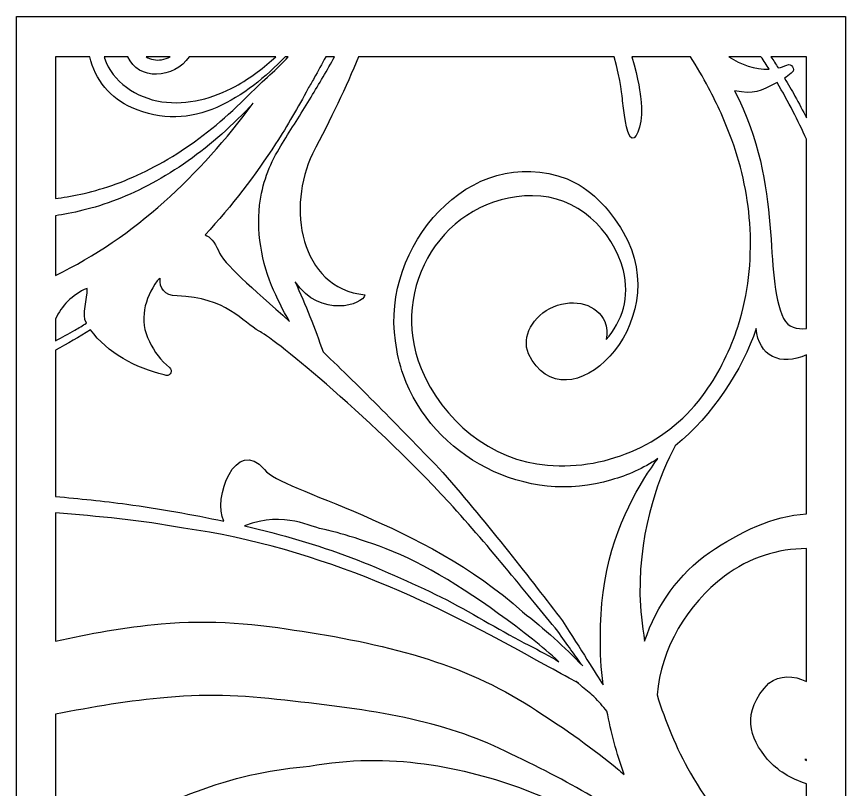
# Model space of a CAD drawing. Header units: centimetres. Extents: x 8.1 to 13.4, y -9 to 9.
# Drawn here: x 8.12 to 13.42, y 4.06 to 9 of the extents above; entities that cross this region are included whole.
import ezdxf

# ---------------------------------------------------------------- set-up
doc = ezdxf.new("R2010")
doc.units = ezdxf.units.CM
doc.header["$MEASUREMENT"] = 0
doc.layers.add('layer 1', color=7, linetype='Continuous')

msp = doc.modelspace()

# ---------------------------------------------------------------- linework, layer by layer
at = {"layer": 'layer 1', "color": 250, "lineweight": 30}
for points, knots in [([(13.41766, 9.00069), (13.41766, 9.00069), (8.11955, 9.00069), (8.11955, 9.00069), (8.11955, 9.00069), (8.11955, 9.00069), (8.11955, -9.00021), (8.11955, -9.00021), (8.11955, -9.00021), (8.11955, -9.00021), (13.41766, -9.00021), (13.41766, -9.00021), (13.41766, -9.00021), (13.41766, -9.00021), (13.41766, 9.00069), (13.41766, 9.00069)], [0, 0, 0, 0, 0.2, 0.2, 0.2, 0.2, 0.4, 0.4, 0.4, 0.4, 0.6, 0.6, 0.6, 0.6, 1, 1, 1, 1]), ([(8.36828, 7.83786), (8.36828, 7.83786), (8.36828, 8.74425), (8.36828, 8.74425), (8.36828, 8.74425), (8.36828, 8.74425), (8.58796, 8.74425), (8.58796, 8.74425), (8.58796, 8.74425), (8.61823, 8.59698), (8.72429, 8.47576), (8.85373, 8.41927), (8.85373, 8.41927), (9.24211, 8.24268), (9.59073, 8.48887), (9.83636, 8.74425), (9.83636, 8.74425), (9.83636, 8.74425), (9.85658, 8.74425), (9.85658, 8.74425), (9.85658, 8.74425), (9.78253, 8.66175), (9.70007, 8.59726), (9.60399, 8.49994), (9.60399, 8.49994), (9.4703, 8.36404), (9.32267, 8.24069), (9.17189, 8.14236), (9.17189, 8.14236), (9.02126, 8.04318), (8.86789, 7.96994), (8.72909, 7.92171), (8.72909, 7.92171), (8.58564, 7.87162), (8.46029, 7.84861), (8.36828, 7.83786)], [0, 0, 0, 0, 0.1, 0.1, 0.1, 0.1, 0.2, 0.2, 0.2, 0.2, 0.3, 0.3, 0.3, 0.3, 0.4, 0.4, 0.4, 0.4, 0.5, 0.5, 0.5, 0.5, 0.6, 0.6, 0.6, 0.6, 0.7, 0.7, 0.7, 0.7, 0.8, 0.8, 0.8, 0.8, 1, 1, 1, 1]), ([(8.67924, 8.74425), (8.67924, 8.74425), (8.83176, 8.74425), (8.83176, 8.74425), (8.83176, 8.74425), (8.89147, 8.58885), (9.12863, 8.60122), (9.22286, 8.74425), (9.22286, 8.74425), (9.22286, 8.74425), (9.77648, 8.74425), (9.77648, 8.74425), (9.77648, 8.74425), (9.7033, 8.67645), (9.61703, 8.60915), (9.51656, 8.55471), (9.51656, 8.55471), (9.38011, 8.48033), (9.21168, 8.43137), (9.04727, 8.45651), (9.04727, 8.45651), (8.88609, 8.48014), (8.72883, 8.58547), (8.68232, 8.73385), (8.68232, 8.73385), (8.68123, 8.73731), (8.68021, 8.74076), (8.67924, 8.74425)], [0, 0, 0, 0, 0.125, 0.125, 0.125, 0.125, 0.25, 0.25, 0.25, 0.25, 0.375, 0.375, 0.375, 0.375, 0.5, 0.5, 0.5, 0.5, 0.625, 0.625, 0.625, 0.625, 0.75, 0.75, 0.75, 0.75, 1, 1, 1, 1]), ([(8.94699, 8.74425), (8.94699, 8.74425), (9.10183, 8.74425), (9.10183, 8.74425), (9.10183, 8.74425), (9.08496, 8.73456), (9.06577, 8.72752), (9.04498, 8.72459), (9.04498, 8.72459), (9.01229, 8.71965), (8.97514, 8.7253), (8.94699, 8.74425)], [0, 0, 0, 0, 0.25, 0.25, 0.25, 0.25, 0.5, 0.5, 0.5, 0.5, 1, 1, 1, 1]), ([(10.09573, 8.74425), (10.09573, 8.74425), (10.1527, 8.74425), (10.1527, 8.74425), (10.1527, 8.74425), (10.10496, 8.65718), (10.05411, 8.57124), (10.00162, 8.4856), (10.00162, 8.4856), (9.94548, 8.39371), (9.88785, 8.3019), (9.83047, 8.20872), (9.83047, 8.20872), (9.80339, 8.1646), (9.76962, 8.11084), (9.74415, 8.05273), (9.74415, 8.05273), (9.71834, 7.9952), (9.69814, 7.93437), (9.68554, 7.87076), (9.68554, 7.87076), (9.64412, 7.67275), (9.6764, 7.46274), (9.75007, 7.28157), (9.75007, 7.28157), (9.78306, 7.20076), (9.82121, 7.12454), (9.86503, 7.05172), (9.86503, 7.05172), (9.62363, 7.2686), (9.43961, 7.42191), (9.40931, 7.50459), (9.40931, 7.50459), (9.38693, 7.56096), (9.35715, 7.59218), (9.32419, 7.60492), (9.32419, 7.60492), (9.49673, 7.79004), (9.64766, 7.98838), (9.77531, 8.18682), (9.77531, 8.18682), (9.85179, 8.30505), (9.92028, 8.42293), (9.98143, 8.53838), (9.98143, 8.53838), (9.99491, 8.56145), (10.00834, 8.58472), (10.02156, 8.6082), (10.02156, 8.6082), (10.04661, 8.65277), (10.0714, 8.69815), (10.09573, 8.74425)], [0, 0, 0, 0, 0.0714286, 0.0714286, 0.0714286, 0.0714286, 0.1428571, 0.1428571, 0.1428571, 0.1428571, 0.2142857, 0.2142857, 0.2142857, 0.2142857, 0.2857143, 0.2857143, 0.2857143, 0.2857143, 0.3571429, 0.3571429, 0.3571429, 0.3571429, 0.4285714, 0.4285714, 0.4285714, 0.4285714, 0.5, 0.5, 0.5, 0.5, 0.5714286, 0.5714286, 0.5714286, 0.5714286, 0.6428571, 0.6428571, 0.6428571, 0.6428571, 0.7142857, 0.7142857, 0.7142857, 0.7142857, 0.7857143, 0.7857143, 0.7857143, 0.7857143, 0.8571429, 0.8571429, 0.8571429, 0.8571429, 1, 1, 1, 1]), ([(10.3057, 8.74425), (10.3057, 8.74425), (11.93928, 8.74425), (11.93928, 8.74425), (11.93928, 8.74425), (11.98326, 8.59049), (11.99072, 8.48333), (11.99376, 8.46225), (11.99376, 8.46225), (12.00929, 8.33257), (12.02408, 8.22779), (12.05511, 8.22245), (12.05511, 8.22245), (12.08802, 8.2168), (12.12713, 8.33357), (12.10998, 8.47526), (12.10998, 8.47526), (12.10708, 8.49674), (12.09643, 8.59888), (12.05247, 8.74425), (12.05247, 8.74425), (12.05247, 8.74425), (12.42644, 8.74425), (12.42644, 8.74425), (12.42644, 8.74425), (12.46775, 8.67982), (12.50653, 8.61357), (12.54262, 8.54543), (12.54262, 8.54543), (12.59937, 8.43942), (12.64907, 8.32831), (12.69141, 8.21278), (12.69141, 8.21278), (12.75829, 8.02996), (12.79829, 7.83646), (12.80825, 7.64261), (12.80825, 7.64261), (12.81886, 7.43522), (12.7954, 7.22694), (12.73343, 7.0293), (12.73343, 7.0293), (12.73231, 7.02712), (12.7315, 7.0243), (12.73116, 7.02206), (12.73116, 7.02206), (12.68363, 6.87329), (12.61462, 6.73087), (12.52208, 6.59977), (12.52208, 6.59977), (12.29442, 6.2775), (11.90519, 6.09995), (11.51351, 6.1322), (11.51351, 6.1322), (11.14832, 6.16246), (10.84129, 6.42003), (10.70556, 6.75113), (10.70556, 6.75113), (10.49427, 7.26612), (10.8505, 7.85447), (11.41843, 7.85559), (11.41843, 7.85559), (11.69981, 7.85559), (11.93121, 7.6398), (11.99823, 7.37713), (11.99823, 7.37713), (12.04107, 7.2094), (11.99185, 7.04998), (11.88762, 6.93641), (11.88762, 6.93641), (11.89679, 6.97452), (11.89456, 7.01418), (11.87882, 7.05099), (11.87882, 7.05099), (11.83323, 7.1598), (11.68693, 7.20223), (11.55219, 7.14517), (11.55219, 7.14517), (11.41787, 7.08894), (11.34603, 6.95445), (11.39178, 6.84524), (11.39178, 6.84524), (11.62664, 6.35616), (12.34319, 7.03213), (11.99695, 7.62314), (11.99695, 7.62314), (11.90738, 7.77605), (11.77864, 7.90889), (11.63842, 7.96257), (11.63842, 7.96257), (11.01229, 8.20183), (10.44971, 7.51934), (10.54125, 6.92811), (10.54125, 6.92811), (10.54998, 6.85135), (10.56719, 6.77813), (10.59177, 6.70905), (10.59177, 6.70905), (10.77704, 6.18859), (11.37982, 5.86907), (11.92289, 6.03939), (11.92289, 6.03939), (12.02601, 6.06654), (12.12523, 6.11343), (12.21833, 6.17451), (12.21833, 6.17451), (12.21225, 6.16631), (12.20604, 6.15787), (12.19975, 6.14919), (12.19975, 6.14919), (12.08109, 5.98188), (11.92004, 5.70698), (11.86854, 5.31866), (11.86854, 5.31866), (11.84719, 5.13796), (11.84366, 4.93904), (11.8682, 4.72867), (11.8682, 4.72867), (11.82113, 4.80221), (11.72863, 4.95117), (11.60872, 5.13799), (11.60872, 5.13799), (11.40951, 5.39692), (11.14118, 5.74526), (10.845, 6.08644), (10.845, 6.08644), (10.58637, 6.35406), (10.31927, 6.62999), (10.07838, 6.85675), (10.07838, 6.85675), (10.02758, 7.00707), (9.96566, 7.15913), (9.89998, 7.30443), (9.89998, 7.30443), (10.06396, 7.06816), (10.33501, 7.15759), (10.3457, 7.22162), (10.3457, 7.22162), (9.92515, 7.26602), (9.84871, 7.78914), (10.01135, 8.12305), (10.01135, 8.12305), (10.12908, 8.34875), (10.22556, 8.54968), (10.3057, 8.74425)], [0, 0, 0, 0, 0.027027, 0.027027, 0.027027, 0.027027, 0.0540541, 0.0540541, 0.0540541, 0.0540541, 0.0810811, 0.0810811, 0.0810811, 0.0810811, 0.1081081, 0.1081081, 0.1081081, 0.1081081, 0.1351351, 0.1351351, 0.1351351, 0.1351351, 0.1621622, 0.1621622, 0.1621622, 0.1621622, 0.1891892, 0.1891892, 0.1891892, 0.1891892, 0.2162162, 0.2162162, 0.2162162, 0.2162162, 0.2432432, 0.2432432, 0.2432432, 0.2432432, 0.2702703, 0.2702703, 0.2702703, 0.2702703, 0.2972973, 0.2972973, 0.2972973, 0.2972973, 0.3243243, 0.3243243, 0.3243243, 0.3243243, 0.3513514, 0.3513514, 0.3513514, 0.3513514, 0.3783784, 0.3783784, 0.3783784, 0.3783784, 0.4054054, 0.4054054, 0.4054054, 0.4054054, 0.4324324, 0.4324324, 0.4324324, 0.4324324, 0.4594595, 0.4594595, 0.4594595, 0.4594595, 0.4864865, 0.4864865, 0.4864865, 0.4864865, 0.5135135, 0.5135135, 0.5135135, 0.5135135, 0.5405405, 0.5405405, 0.5405405, 0.5405405, 0.5675676, 0.5675676, 0.5675676, 0.5675676, 0.5945946, 0.5945946, 0.5945946, 0.5945946, 0.6216216, 0.6216216, 0.6216216, 0.6216216, 0.6486486, 0.6486486, 0.6486486, 0.6486486, 0.6756757, 0.6756757, 0.6756757, 0.6756757, 0.7027027, 0.7027027, 0.7027027, 0.7027027, 0.7297297, 0.7297297, 0.7297297, 0.7297297, 0.7567568, 0.7567568, 0.7567568, 0.7567568, 0.7837838, 0.7837838, 0.7837838, 0.7837838, 0.8108108, 0.8108108, 0.8108108, 0.8108108, 0.8378378, 0.8378378, 0.8378378, 0.8378378, 0.8648649, 0.8648649, 0.8648649, 0.8648649, 0.8918919, 0.8918919, 0.8918919, 0.8918919, 0.9189189, 0.9189189, 0.9189189, 0.9189189, 0.9459459, 0.9459459, 0.9459459, 0.9459459, 1, 1, 1, 1]), ([(12.67138, 8.74425), (12.67138, 8.74425), (12.87784, 8.74425), (12.87784, 8.74425), (12.87784, 8.74425), (12.89559, 8.71765), (12.91285, 8.69097), (12.92966, 8.66427), (12.92966, 8.66427), (12.83909, 8.66024), (12.74961, 8.69365), (12.67138, 8.74425)], [0, 0, 0, 0, 0.25, 0.25, 0.25, 0.25, 0.5, 0.5, 0.5, 0.5, 1, 1, 1, 1]), ([(12.94118, 8.74425), (12.94118, 8.74425), (13.16892, 8.74425), (13.16892, 8.74425), (13.16892, 8.74425), (13.16892, 8.74425), (13.16892, 8.35313), (13.16892, 8.35313), (13.16892, 8.35313), (13.14551, 8.39945), (13.12098, 8.44568), (13.09527, 8.49168), (13.09527, 8.49168), (13.0738, 8.53033), (13.05139, 8.56883), (13.02826, 8.60689), (13.02826, 8.60689), (13.04254, 8.61665), (13.05661, 8.62725), (13.06991, 8.63861), (13.06991, 8.63861), (13.07168, 8.64036), (13.07367, 8.64199), (13.07573, 8.64383), (13.07573, 8.64383), (13.10043, 8.66593), (13.07265, 8.70354), (13.04378, 8.69083), (13.04378, 8.69083), (13.02515, 8.68267), (13.00666, 8.6766), (12.98814, 8.67222), (12.98814, 8.67222), (12.97278, 8.69635), (12.95714, 8.72037), (12.94118, 8.74425)], [0, 0, 0, 0, 0.1, 0.1, 0.1, 0.1, 0.2, 0.2, 0.2, 0.2, 0.3, 0.3, 0.3, 0.3, 0.4, 0.4, 0.4, 0.4, 0.5, 0.5, 0.5, 0.5, 0.6, 0.6, 0.6, 0.6, 0.7, 0.7, 0.7, 0.7, 0.8, 0.8, 0.8, 0.8, 1, 1, 1, 1]), ([(13.16892, 8.21688), (13.16892, 8.21688), (13.16892, 7.00747), (13.16892, 7.00747), (13.16892, 7.00747), (13.10553, 6.99899), (13.05096, 7.01271), (13.02269, 7.07021), (13.02269, 7.07021), (12.88615, 7.34799), (13.02958, 7.90964), (12.70945, 8.52573), (12.70945, 8.52573), (12.8346, 8.50143), (12.86953, 8.5214), (12.98121, 8.57905), (12.98121, 8.57905), (13.05347, 8.45658), (13.11566, 8.33463), (13.16892, 8.21688)], [0, 0, 0, 0, 0.1666667, 0.1666667, 0.1666667, 0.1666667, 0.3333333, 0.3333333, 0.3333333, 0.3333333, 0.5, 0.5, 0.5, 0.5, 0.6666667, 0.6666667, 0.6666667, 0.6666667, 1, 1, 1, 1]), ([(8.36828, 7.34592), (8.36828, 7.34592), (8.36828, 7.72768), (8.36828, 7.72768), (8.36828, 7.72768), (8.46761, 7.74163), (8.60599, 7.77058), (8.7626, 7.83165), (8.7626, 7.83165), (8.9066, 7.88748), (9.06378, 7.97011), (9.21569, 8.07803), (9.21569, 8.07803), (9.36313, 8.18209), (9.50498, 8.30916), (9.63282, 8.44736), (9.63282, 8.44736), (9.29105, 7.98683), (8.87417, 7.59057), (8.36828, 7.34592)], [0, 0, 0, 0, 0.1666667, 0.1666667, 0.1666667, 0.1666667, 0.3333333, 0.3333333, 0.3333333, 0.3333333, 0.5, 0.5, 0.5, 0.5, 0.6666667, 0.6666667, 0.6666667, 0.6666667, 1, 1, 1, 1]), ([(8.36828, 5.93265), (8.36828, 5.93265), (8.36828, 6.86863), (8.36828, 6.86863), (8.36828, 6.86863), (8.44402, 6.9091), (8.5189, 6.95247), (8.59229, 6.99871), (8.59229, 6.99871), (8.69774, 6.84994), (8.88407, 6.75373), (9.06262, 6.71058), (9.06262, 6.71058), (9.06713, 6.70919), (9.07171, 6.70826), (9.07643, 6.70712), (9.07643, 6.70712), (9.10486, 6.70087), (9.11826, 6.74025), (9.09731, 6.75663), (9.09731, 6.75663), (9.04237, 6.80004), (8.99917, 6.86015), (8.96829, 6.92256), (8.96829, 6.92256), (8.89902, 7.06313), (8.93902, 7.19599), (9.01745, 7.31108), (9.01745, 7.31108), (9.02405, 7.31669), (9.03061, 7.32233), (9.03712, 7.328), (9.03712, 7.328), (9.03225, 7.26524), (9.06156, 7.2165), (9.14623, 7.21476), (9.14623, 7.21476), (9.4571, 7.20782), (9.56928, 7.04518), (9.67104, 6.9888), (9.67104, 6.9888), (9.72756, 6.96942), (10.35385, 6.46915), (10.88425, 5.89366), (10.88425, 5.89366), (11.15264, 5.60117), (11.3922, 5.29531), (11.5794, 5.07118), (11.5794, 5.07118), (11.63764, 4.98757), (11.69157, 4.91177), (11.73822, 4.8495), (11.73822, 4.8495), (11.62374, 4.96923), (11.49488, 5.08759), (11.35355, 5.19474), (11.35355, 5.19474), (10.72042, 5.77244), (9.81212, 5.96215), (9.70519, 6.1047), (9.70519, 6.1047), (9.52115, 6.32355), (9.37007, 5.91409), (9.44431, 5.77469), (9.44431, 5.77469), (9.24124, 5.8182), (9.03321, 5.85399), (8.82427, 5.88359), (8.82427, 5.88359), (8.67294, 5.90282), (8.52064, 5.91933), (8.36828, 5.93265)], [0, 0, 0, 0, 0.0526316, 0.0526316, 0.0526316, 0.0526316, 0.1052632, 0.1052632, 0.1052632, 0.1052632, 0.1578947, 0.1578947, 0.1578947, 0.1578947, 0.2105263, 0.2105263, 0.2105263, 0.2105263, 0.2631579, 0.2631579, 0.2631579, 0.2631579, 0.3157895, 0.3157895, 0.3157895, 0.3157895, 0.3684211, 0.3684211, 0.3684211, 0.3684211, 0.4210526, 0.4210526, 0.4210526, 0.4210526, 0.4736842, 0.4736842, 0.4736842, 0.4736842, 0.5263158, 0.5263158, 0.5263158, 0.5263158, 0.5789474, 0.5789474, 0.5789474, 0.5789474, 0.6315789, 0.6315789, 0.6315789, 0.6315789, 0.6842105, 0.6842105, 0.6842105, 0.6842105, 0.7368421, 0.7368421, 0.7368421, 0.7368421, 0.7894737, 0.7894737, 0.7894737, 0.7894737, 0.8421053, 0.8421053, 0.8421053, 0.8421053, 0.8947368, 0.8947368, 0.8947368, 0.8947368, 1, 1, 1, 1]), ([(8.36828, 6.9271), (8.36828, 6.9271), (8.36828, 7.06891), (8.36828, 7.06891), (8.36828, 7.06891), (8.40711, 7.14888), (8.47314, 7.22277), (8.57007, 7.2631), (8.57007, 7.2631), (8.5751, 7.19108), (8.53289, 7.09789), (8.56587, 7.04014), (8.56587, 7.04014), (8.54159, 7.02512), (8.51706, 7.01059), (8.4928, 6.99648), (8.4928, 6.99648), (8.45144, 6.97228), (8.40986, 6.94916), (8.36828, 6.9271)], [0, 0, 0, 0, 0.1666667, 0.1666667, 0.1666667, 0.1666667, 0.3333333, 0.3333333, 0.3333333, 0.3333333, 0.5, 0.5, 0.5, 0.5, 0.6666667, 0.6666667, 0.6666667, 0.6666667, 1, 1, 1, 1]), ([(13.16892, 6.83787), (13.16892, 6.83787), (13.16892, 5.822), (13.16892, 5.822), (13.16892, 5.822), (12.95155, 5.80679), (12.74313, 5.70677), (12.54985, 5.57481), (12.54985, 5.57481), (12.35262, 5.44015), (12.21133, 5.23639), (12.13435, 5.00735), (12.13435, 5.00735), (12.11741, 5.11123), (12.10748, 5.21142), (12.10376, 5.30535), (12.10376, 5.30535), (12.10054, 5.75735), (12.23873, 6.0832), (12.32882, 6.25579), (12.32882, 6.25579), (12.56973, 6.45277), (12.75779, 6.74031), (12.84723, 7.00579), (12.84723, 7.00579), (12.86177, 6.8314), (13.00315, 6.76137), (13.16892, 6.83787)], [0, 0, 0, 0, 0.125, 0.125, 0.125, 0.125, 0.25, 0.25, 0.25, 0.25, 0.375, 0.375, 0.375, 0.375, 0.5, 0.5, 0.5, 0.5, 0.625, 0.625, 0.625, 0.625, 0.75, 0.75, 0.75, 0.75, 1, 1, 1, 1]), ([(9.57578, 5.74524), (9.84494, 5.84272), (9.99146, 5.7344), (10.0975, 5.71924), (10.0975, 5.71924), (10.12389, 5.71311), (10.31888, 5.66789), (10.57635, 5.56023), (10.57635, 5.56023), (10.81486, 5.45441), (11.13683, 5.24116), (11.41689, 5.02063), (11.41689, 5.02063), (11.4751, 4.97458), (11.53188, 4.926), (11.58663, 4.87602), (11.58663, 4.87602), (11.52694, 4.91201), (11.46255, 4.94722), (11.39354, 4.98146), (11.39354, 4.98146), (11.23178, 5.06726), (11.05111, 5.17219), (10.87066, 5.27226), (10.87066, 5.27226), (10.6783, 5.3644), (10.47392, 5.45943), (10.2563, 5.54256), (10.2563, 5.54256), (10.04205, 5.62305), (9.81299, 5.68977), (9.57578, 5.74524)], [0, 0, 0, 0, 0.1111111, 0.1111111, 0.1111111, 0.1111111, 0.2222222, 0.2222222, 0.2222222, 0.2222222, 0.3333333, 0.3333333, 0.3333333, 0.3333333, 0.4444444, 0.4444444, 0.4444444, 0.4444444, 0.5555556, 0.5555556, 0.5555556, 0.5555556, 0.6666667, 0.6666667, 0.6666667, 0.6666667, 0.7777778, 0.7777778, 0.7777778, 0.7777778, 1, 1, 1, 1]), ([(8.36828, 5.00774), (8.36828, 5.00774), (8.36828, 5.82729), (8.36828, 5.82729), (8.36828, 5.82729), (8.63981, 5.80757), (8.91803, 5.77805), (9.18585, 5.731), (9.18585, 5.731), (10.08109, 5.60338), (10.84234, 5.22445), (11.44143, 4.88521), (11.44143, 4.88521), (11.51629, 4.84697), (11.58421, 4.80795), (11.65094, 4.77199), (11.65094, 4.77199), (11.65094, 4.77199), (11.70023, 4.7453), (11.70023, 4.7453), (11.70023, 4.7453), (11.70023, 4.7453), (11.71246, 4.73886), (11.71246, 4.73886), (11.71246, 4.73886), (11.68071, 4.7632), (11.7099, 4.73983), (11.70554, 4.74286), (11.70554, 4.74286), (11.70554, 4.74286), (11.72704, 4.72379), (11.72704, 4.72379), (11.72704, 4.72379), (11.75563, 4.69831), (11.78379, 4.6754), (11.80958, 4.65367), (11.80958, 4.65367), (11.80958, 4.65367), (11.81141, 4.6522), (11.81141, 4.6522), (11.81141, 4.6522), (11.83983, 4.62144), (11.86724, 4.59075), (11.89356, 4.5604), (11.89356, 4.5604), (11.91804, 4.42843), (11.95405, 4.29285), (12.00397, 4.15527), (12.00397, 4.15527), (11.98983, 4.16716), (11.97527, 4.17919), (11.96025, 4.19137), (11.96025, 4.19137), (11.81166, 4.31545), (11.62742, 4.44653), (11.44237, 4.5641), (11.44237, 4.5641), (11.24131, 4.69904), (11.00484, 4.81129), (10.74961, 4.89176), (10.74961, 4.89176), (10.49447, 4.97424), (10.22127, 5.02846), (9.94446, 5.07052), (9.94446, 5.07052), (9.68101, 5.11538), (9.34871, 5.14966), (9.04483, 5.11767), (9.04483, 5.11767), (8.80752, 5.09689), (8.5825, 5.05656), (8.36828, 5.00774)], [0, 0, 0, 0, 0.0526316, 0.0526316, 0.0526316, 0.0526316, 0.1052632, 0.1052632, 0.1052632, 0.1052632, 0.1578947, 0.1578947, 0.1578947, 0.1578947, 0.2105263, 0.2105263, 0.2105263, 0.2105263, 0.2631579, 0.2631579, 0.2631579, 0.2631579, 0.3157895, 0.3157895, 0.3157895, 0.3157895, 0.3684211, 0.3684211, 0.3684211, 0.3684211, 0.4210526, 0.4210526, 0.4210526, 0.4210526, 0.4736842, 0.4736842, 0.4736842, 0.4736842, 0.5263158, 0.5263158, 0.5263158, 0.5263158, 0.5789474, 0.5789474, 0.5789474, 0.5789474, 0.6315789, 0.6315789, 0.6315789, 0.6315789, 0.6842105, 0.6842105, 0.6842105, 0.6842105, 0.7368421, 0.7368421, 0.7368421, 0.7368421, 0.7894737, 0.7894737, 0.7894737, 0.7894737, 0.8421053, 0.8421053, 0.8421053, 0.8421053, 0.8947368, 0.8947368, 0.8947368, 0.8947368, 1, 1, 1, 1]), ([(13.16892, 5.59958), (13.16892, 5.59958), (13.16892, 4.74987), (13.16892, 4.74987), (13.16892, 4.74987), (13.08696, 4.79093), (12.99513, 4.7902), (12.9287, 4.73929), (12.9287, 4.73929), (12.74644, 4.55365), (12.80506, 4.38676), (12.92047, 4.25172), (12.92047, 4.25172), (12.98103, 4.18085), (13.0682, 4.12782), (13.16892, 4.09543), (13.16892, 4.09543), (13.16892, 4.09543), (13.16892, 3.44689), (13.16892, 3.44689), (13.16892, 3.44689), (13.13724, 3.45454), (13.10568, 3.46316), (13.07429, 3.47276), (13.07429, 3.47276), (13.00415, 3.52078), (12.92131, 3.58382), (12.85742, 3.63989), (12.85742, 3.63989), (12.68073, 3.79596), (12.53515, 3.9727), (12.42713, 4.16374), (12.42713, 4.16374), (12.33499, 4.32622), (12.26505, 4.49624), (12.21407, 4.66416), (12.21407, 4.66416), (12.23989, 4.96289), (12.40432, 5.24173), (12.64484, 5.42314), (12.64484, 5.42314), (12.80354, 5.54291), (12.98793, 5.59935), (13.16892, 5.59958)], [0, 0, 0, 0, 0.0833333, 0.0833333, 0.0833333, 0.0833333, 0.1666667, 0.1666667, 0.1666667, 0.1666667, 0.25, 0.25, 0.25, 0.25, 0.3333333, 0.3333333, 0.3333333, 0.3333333, 0.4166667, 0.4166667, 0.4166667, 0.4166667, 0.5, 0.5, 0.5, 0.5, 0.5833333, 0.5833333, 0.5833333, 0.5833333, 0.6666667, 0.6666667, 0.6666667, 0.6666667, 0.75, 0.75, 0.75, 0.75, 0.8333333, 0.8333333, 0.8333333, 0.8333333, 1, 1, 1, 1]), ([(8.36828, 3.37008), (8.36828, 3.37008), (8.36828, 4.53997), (8.36828, 4.53997), (8.36828, 4.53997), (8.60341, 4.58686), (8.84201, 4.62773), (9.08333, 4.64805), (9.08333, 4.64805), (9.36319, 4.67495), (9.60425, 4.65648), (9.88637, 4.62351), (9.88637, 4.62351), (10.15653, 4.59522), (10.41009, 4.56225), (10.64374, 4.50882), (10.64374, 4.50882), (10.87803, 4.45689), (11.09019, 4.38219), (11.27731, 4.28759), (11.27731, 4.28759), (11.48717, 4.18737), (11.66076, 4.097), (11.8248, 3.99864), (11.8248, 3.99864), (11.94234, 3.93035), (12.06151, 3.8479), (12.17462, 3.78709), (12.17462, 3.78709), (12.22904, 3.69426), (12.29167, 3.60361), (12.36181, 3.51668), (12.36181, 3.51668), (12.35154, 3.5241), (12.34111, 3.53167), (12.33048, 3.53947), (12.33048, 3.53947), (12.08654, 3.72286), (11.75593, 3.91322), (11.37005, 4.05822), (11.37005, 4.05822), (10.98165, 4.2029), (10.49963, 4.30354), (9.99152, 4.20786), (9.99152, 4.20786), (9.55658, 4.17792), (9.04048, 4.0093), (8.7089, 3.72981), (8.7089, 3.72981), (8.57106, 3.61392), (8.46684, 3.50885), (8.36828, 3.37008)], [0, 0, 0, 0, 0.0714286, 0.0714286, 0.0714286, 0.0714286, 0.1428571, 0.1428571, 0.1428571, 0.1428571, 0.2142857, 0.2142857, 0.2142857, 0.2142857, 0.2857143, 0.2857143, 0.2857143, 0.2857143, 0.3571429, 0.3571429, 0.3571429, 0.3571429, 0.4285714, 0.4285714, 0.4285714, 0.4285714, 0.5, 0.5, 0.5, 0.5, 0.5714286, 0.5714286, 0.5714286, 0.5714286, 0.6428571, 0.6428571, 0.6428571, 0.6428571, 0.7142857, 0.7142857, 0.7142857, 0.7142857, 0.7857143, 0.7857143, 0.7857143, 0.7857143, 0.8571429, 0.8571429, 0.8571429, 0.8571429, 1, 1, 1, 1]), ([(13.16892, 4.25196), (13.16892, 4.25196), (13.16892, 4.24574), (13.16892, 4.24574), (13.16892, 4.24574), (13.16518, 4.2476), (13.16146, 4.24951), (13.15777, 4.25146), (13.15777, 4.25146), (13.1615, 4.25153), (13.16521, 4.25169), (13.16892, 4.25196)], [0, 0, 0, 0, 0.25, 0.25, 0.25, 0.25, 0.5, 0.5, 0.5, 0.5, 1, 1, 1, 1])]:
    msp.add_open_spline(points, degree=3, knots=knots, dxfattribs=at)

doc.saveas('drawing.dxf')
